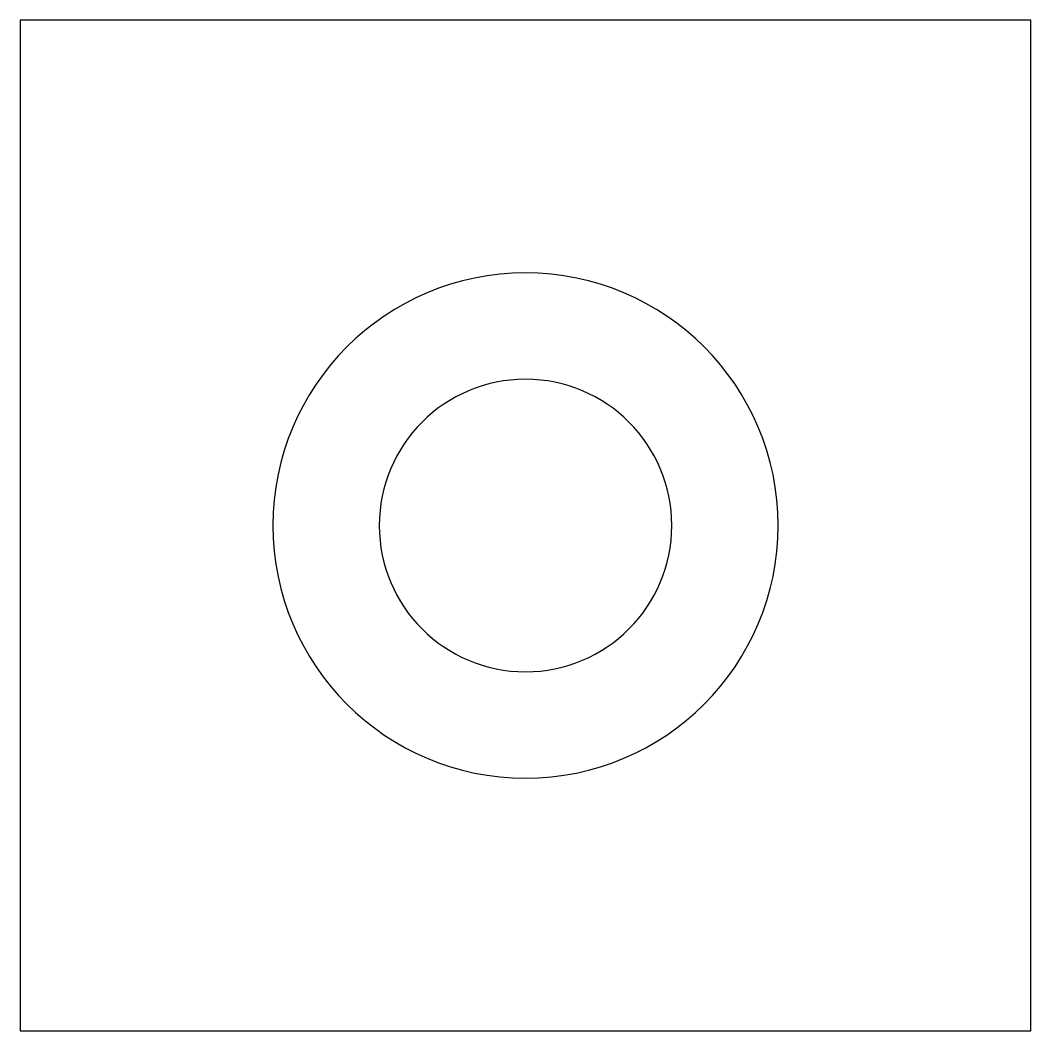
# Model space of a CAD drawing. Header units: millimetres. Extents: x 367 to 474, y 241 to 353.
# Drawn here: x 367.45 to 386.45, y 241.13 to 260.13 of the extents above.
import ezdxf

# ---------------------------------------------------------------- set-up
doc = ezdxf.new("R2010")
doc.units = ezdxf.units.MM

msp = doc.modelspace()

# ---------------------------------------------------------------- linework, layer by layer
at = {"color": 7, "linetype": 'Continuous', "lineweight": 25}
for p, q in [((386.453, 260.127), (367.453, 260.127)), ((367.453, 260.127), (367.453, 241.127)), ((386.453, 241.127), (386.453, 260.127)), ((367.453, 241.127), (386.453, 241.127))]:
    msp.add_line(p, q, dxfattribs=at)
for radius, start, end in [(4.75, 0, 180), (2.75, 0, 180), (4.75, 180, 0), (2.75, 180, 0)]:
    msp.add_arc((376.953, 250.627), radius, start, end, dxfattribs=at)

doc.saveas('drawing.dxf')
